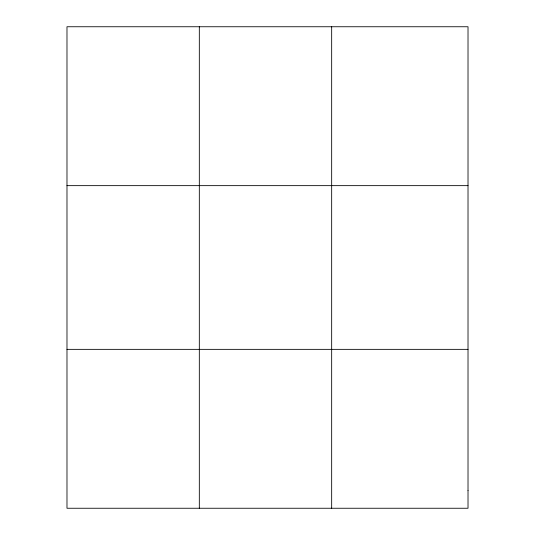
<?xml version="1.0" encoding="UTF-8"?>
<svg xmlns="http://www.w3.org/2000/svg" width="535" height="535" viewBox="0 0 535 535"><rect width="100%" height="100%" fill="white"/><g stroke="black" fill="none" stroke-linecap="round" stroke-linejoin="round"><path stroke-width="0.8" d="M199.321 26.75L199.321 508.25M331.667 26.75L331.667 508.25M66.982 185.645L468.018 185.645M66.982 349.355L468.018 349.355M468.018 490.595L468.018 508.25L66.982 508.25L66.982 26.75L468.018 26.75L468.018 490.595"/></g></svg>
